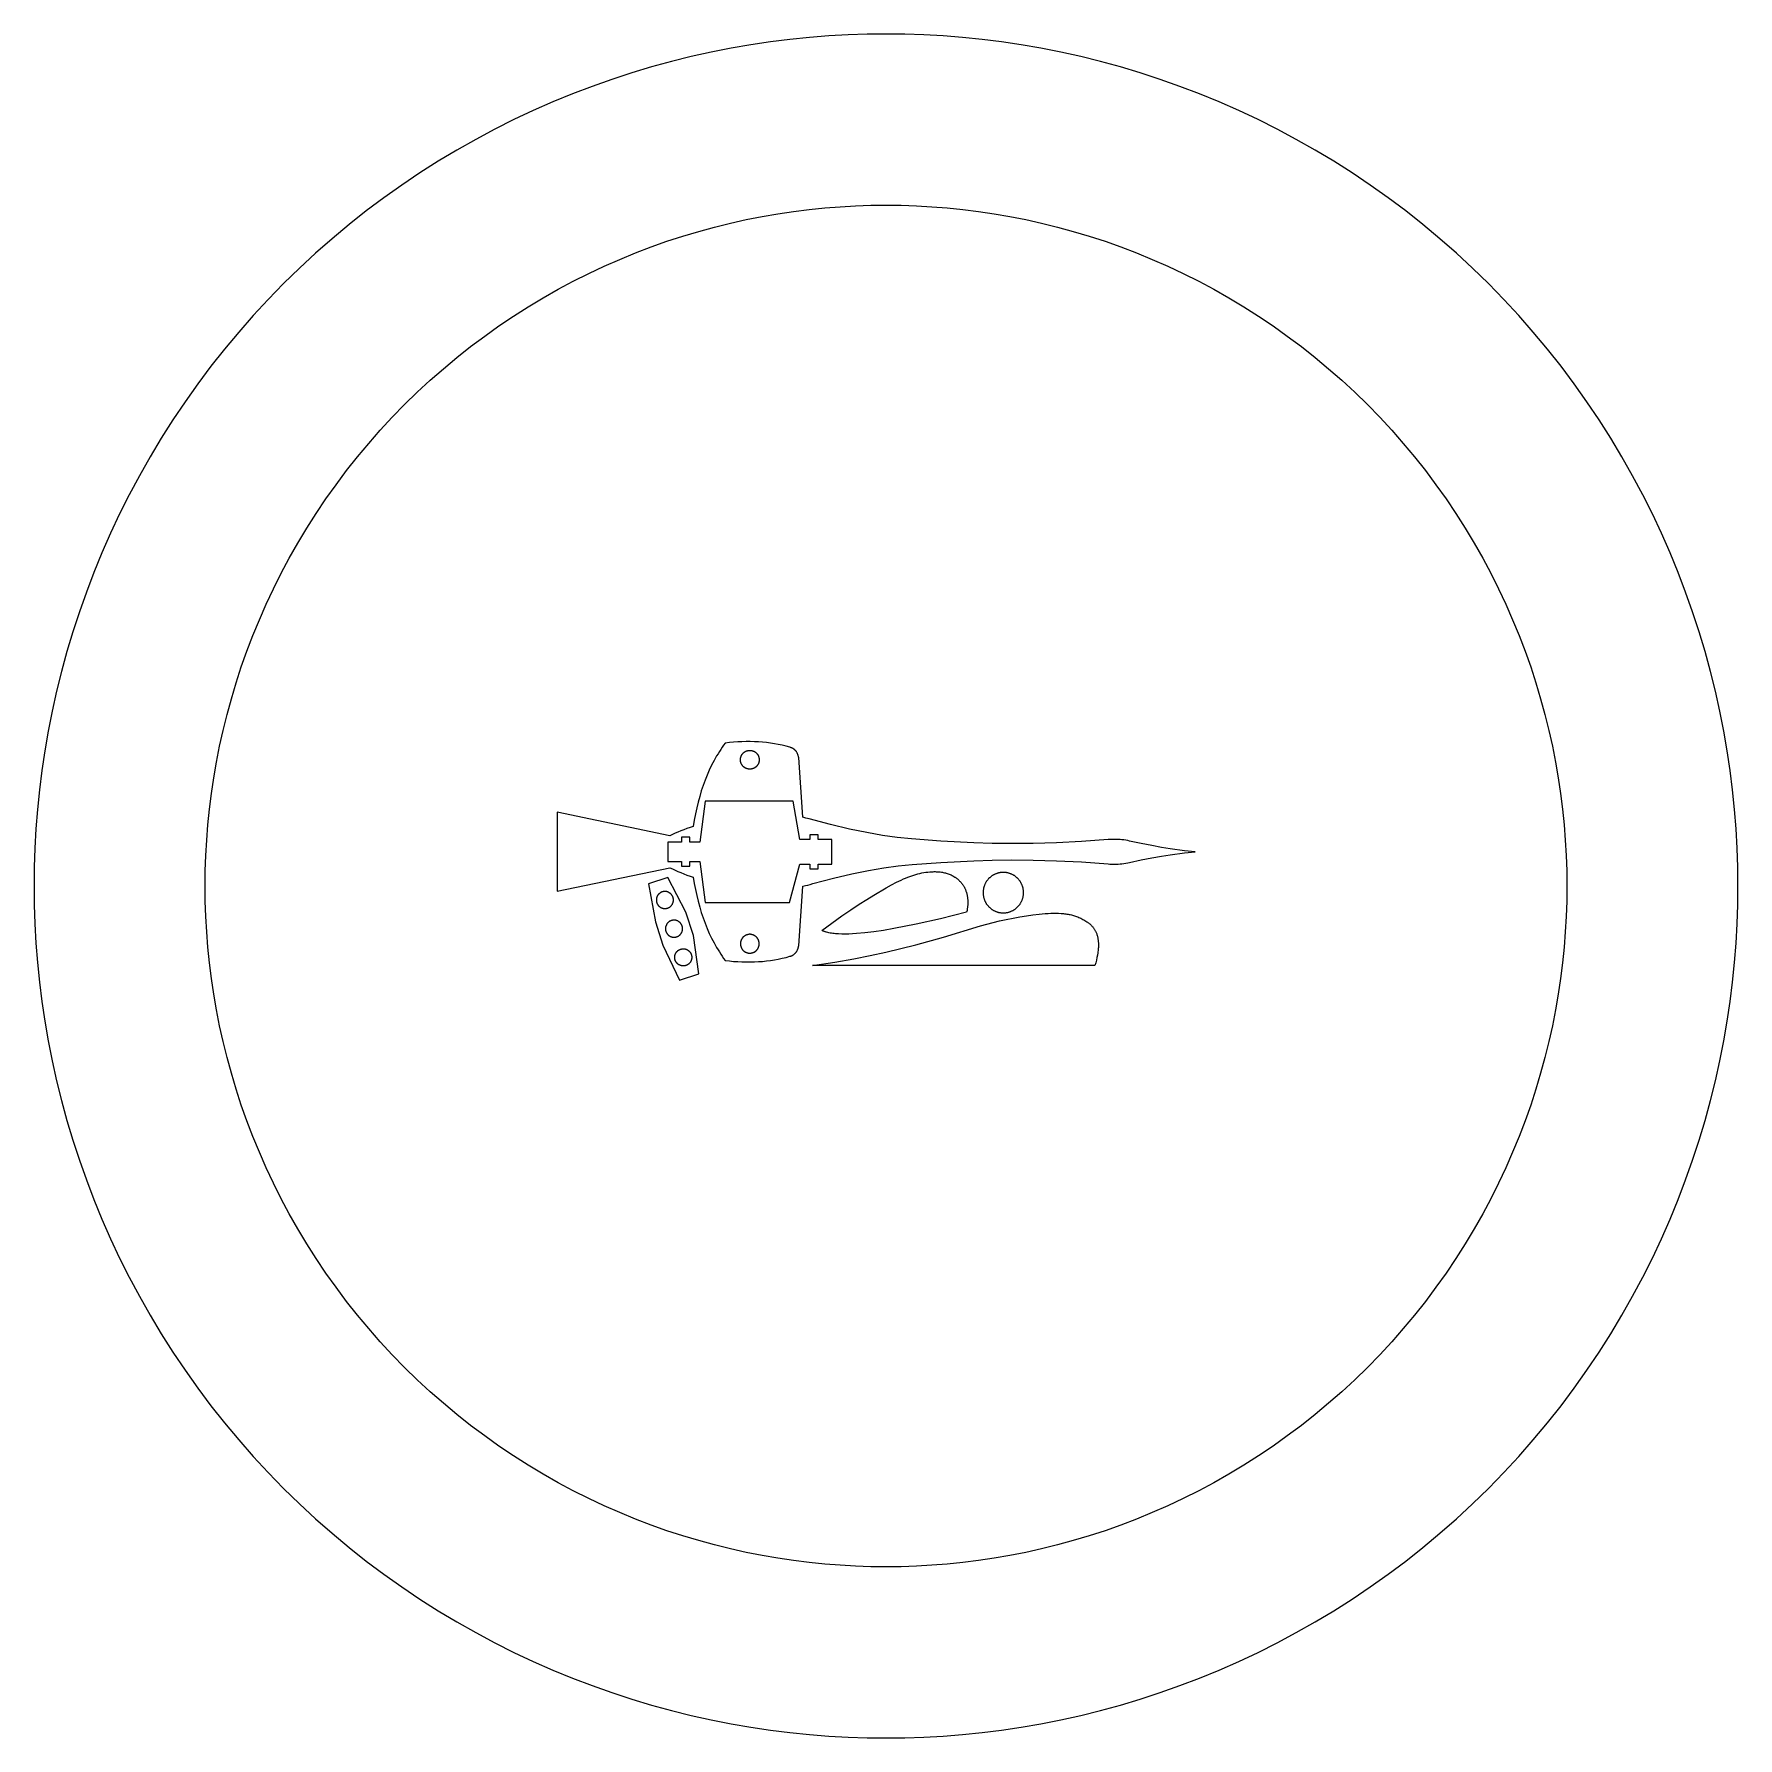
# Model space of a CAD drawing. Header units: millimetres. Extents: x -81 to 118, y -90 to 110.
import ezdxf

# ---------------------------------------------------------------- set-up
doc = ezdxf.new("R2010")
doc.units = ezdxf.units.MM
doc.header["$MEASUREMENT"] = 0
doc.layers.add('1mm Brass', color=18, linetype='Continuous', true_color=0x000000)

msp = doc.modelspace()

# ---------------------------------------------------------------- linework, layer by layer
at = {"layer": '1mm Brass'}
for points in [[(-81.4, 10), (-81.38, 7.79), (-81.3, 5.56), (-81.18, 3.31), (-81, 1.05), (-80.77, -1.23), (-80.48, -3.52), (-80.14, -5.81), (-79.74, -8.12), (-79.28, -10.44), (-78.76, -12.76), (-78.19, -15.08), (-77.56, -17.41), (-76.86, -19.73), (-76.1, -22.05), (-75.29, -24.36), (-74.41, -26.66), (-73.47, -28.96), (-72.46, -31.24), (-71.4, -33.5), (-70.27, -35.75), (-69.09, -37.97), (-67.84, -40.17), (-66.53, -42.35), (-65.16, -44.5), (-63.74, -46.62), (-62.26, -48.71), (-60.72, -50.76), (-59.12, -52.78), (-57.48, -54.75), (-55.78, -56.69), (-54.03, -58.58), (-52.23, -60.43), (-50.38, -62.23), (-48.49, -63.98), (-46.55, -65.68), (-44.58, -67.32), (-42.56, -68.92), (-40.51, -70.46), (-38.42, -71.94), (-36.3, -73.36), (-34.15, -74.73), (-31.97, -76.04), (-29.77, -77.29), (-27.55, -78.47), (-25.3, -79.6), (-23.04, -80.66), (-20.76, -81.67), (-18.46, -82.61), (-16.16, -83.49), (-13.85, -84.3), (-11.53, -85.06), (-9.21, -85.76), (-6.88, -86.39), (-4.56, -86.96), (-2.24, -87.48), (0.08, -87.94), (2.39, -88.34), (4.68, -88.68), (6.97, -88.97), (9.25, -89.2), (11.51, -89.38), (13.76, -89.5), (15.99, -89.58), (18.2, -89.6), (20.41, -89.58), (22.64, -89.5), (24.89, -89.38), (27.15, -89.2), (29.43, -88.97), (31.72, -88.68), (34.01, -88.34), (36.32, -87.94), (38.64, -87.48), (40.96, -86.96), (43.28, -86.39), (45.61, -85.76), (47.93, -85.06), (50.25, -84.3), (52.56, -83.49), (54.86, -82.61), (57.16, -81.67), (59.44, -80.66), (61.7, -79.6), (63.95, -78.47), (66.17, -77.29), (68.37, -76.04), (70.55, -74.73), (72.7, -73.36), (74.82, -71.94), (76.91, -70.46), (78.96, -68.92), (80.98, -67.32), (82.95, -65.68), (84.89, -63.98), (86.78, -62.23), (88.63, -60.43), (90.43, -58.58), (92.18, -56.69), (93.88, -54.75), (95.52, -52.78), (97.12, -50.76), (98.66, -48.71), (100.14, -46.62), (101.56, -44.5), (102.93, -42.35), (104.24, -40.17), (105.49, -37.97), (106.67, -35.75), (107.8, -33.5), (108.86, -31.24), (109.87, -28.96), (110.81, -26.66), (111.69, -24.36), (112.5, -22.05), (113.26, -19.73), (113.96, -17.41), (114.59, -15.08), (115.16, -12.76), (115.68, -10.44), (116.14, -8.12), (116.54, -5.81), (116.88, -3.52), (117.17, -1.23), (117.4, 1.05), (117.58, 3.31), (117.7, 5.56), (117.78, 7.79), (117.8, 10), (117.78, 12.21), (117.7, 14.44), (117.58, 16.69), (117.4, 18.95), (117.17, 21.23), (116.88, 23.52), (116.54, 25.81), (116.14, 28.12), (115.68, 30.44), (115.16, 32.76), (114.59, 35.08), (113.96, 37.41), (113.26, 39.73), (112.5, 42.05), (111.69, 44.36), (110.81, 46.66), (109.87, 48.96), (108.86, 51.24), (107.8, 53.5), (106.67, 55.75), (105.49, 57.97), (104.24, 60.17), (102.93, 62.35), (101.56, 64.5), (100.14, 66.62), (98.66, 68.71), (97.12, 70.76), (95.52, 72.78), (93.88, 74.75), (92.18, 76.69), (90.43, 78.58), (88.63, 80.43), (86.78, 82.23), (84.89, 83.98), (82.95, 85.68), (80.98, 87.32), (78.96, 88.92), (76.91, 90.46), (74.82, 91.94), (72.7, 93.36), (70.55, 94.73), (68.37, 96.04), (66.17, 97.29), (63.95, 98.47), (61.7, 99.6), (59.44, 100.66), (57.16, 101.67), (54.86, 102.61), (52.56, 103.49), (50.25, 104.3), (47.93, 105.06), (45.61, 105.76), (43.28, 106.39), (40.96, 106.96), (38.64, 107.48), (36.32, 107.94), (34.01, 108.34), (31.72, 108.68), (29.43, 108.97), (27.15, 109.2), (24.89, 109.38), (22.64, 109.5), (20.41, 109.58), (18.2, 109.6), (15.99, 109.58), (13.76, 109.5), (11.51, 109.38), (9.25, 109.2), (6.97, 108.97), (4.68, 108.68), (2.39, 108.34), (0.08, 107.94), (-2.24, 107.48), (-4.56, 106.96), (-6.88, 106.39), (-9.21, 105.76), (-11.53, 105.06), (-13.85, 104.3), (-16.16, 103.49), (-18.46, 102.61), (-20.76, 101.67), (-23.04, 100.66), (-25.3, 99.6), (-27.55, 98.47), (-29.77, 97.29), (-31.97, 96.04), (-34.15, 94.73), (-36.3, 93.36), (-38.42, 91.94), (-40.51, 90.46), (-42.56, 88.92), (-44.58, 87.32), (-46.55, 85.68), (-48.49, 83.98), (-50.38, 82.23), (-52.23, 80.43), (-54.03, 78.58), (-55.78, 76.69), (-57.48, 74.75), (-59.12, 72.78), (-60.72, 70.76), (-62.26, 68.71), (-63.74, 66.62), (-65.16, 64.5), (-66.53, 62.35), (-67.84, 60.17), (-69.09, 57.97), (-70.27, 55.75), (-71.4, 53.5), (-72.46, 51.24), (-73.47, 48.96), (-74.41, 46.66), (-75.29, 44.36), (-76.1, 42.05), (-76.86, 39.73), (-77.56, 37.41), (-78.19, 35.08), (-78.76, 32.76), (-79.28, 30.44), (-79.74, 28.12), (-80.14, 25.81), (-80.48, 23.52), (-80.77, 21.23), (-81, 18.95), (-81.18, 16.69), (-81.3, 14.44), (-81.38, 12.21)], [(-61.4, 10), (-61.38, 11.77), (-61.32, 13.55), (-61.22, 15.34), (-61.08, 17.15), (-60.89, 18.97), (-60.66, 20.8), (-60.39, 22.64), (-60.07, 24.48), (-59.71, 26.33), (-59.29, 28.19), (-58.83, 30.05), (-58.33, 31.9), (-57.77, 33.76), (-57.17, 35.61), (-56.51, 37.46), (-55.81, 39.3), (-55.06, 41.13), (-54.26, 42.96), (-53.41, 44.76), (-52.51, 46.56), (-51.56, 48.34), (-50.56, 50.1), (-49.52, 51.84), (-48.42, 53.56), (-47.29, 55.25), (-46.1, 56.92), (-44.87, 58.56), (-43.6, 60.17), (-42.28, 61.75), (-40.92, 63.3), (-39.52, 64.81), (-38.09, 66.29), (-36.61, 67.72), (-35.1, 69.12), (-33.55, 70.48), (-31.97, 71.8), (-30.36, 73.07), (-28.72, 74.3), (-27.05, 75.49), (-25.36, 76.62), (-23.64, 77.72), (-21.9, 78.76), (-20.14, 79.76), (-18.36, 80.71), (-16.56, 81.61), (-14.76, 82.46), (-12.93, 83.26), (-11.1, 84.01), (-9.26, 84.71), (-7.41, 85.37), (-5.56, 85.97), (-3.7, 86.53), (-1.85, 87.03), (0.01, 87.49), (1.87, 87.91), (3.72, 88.27), (5.56, 88.59), (7.4, 88.86), (9.23, 89.09), (11.05, 89.28), (12.86, 89.42), (14.65, 89.52), (16.43, 89.58), (18.2, 89.6), (19.97, 89.58), (21.75, 89.52), (23.54, 89.42), (25.35, 89.28), (27.17, 89.09), (29, 88.86), (30.84, 88.59), (32.68, 88.27), (34.53, 87.91), (36.39, 87.49), (38.25, 87.03), (40.1, 86.53), (41.96, 85.97), (43.81, 85.37), (45.66, 84.71), (47.5, 84.01), (49.33, 83.26), (51.16, 82.46), (52.96, 81.61), (54.76, 80.71), (56.54, 79.76), (58.3, 78.76), (60.04, 77.72), (61.76, 76.62), (63.45, 75.49), (65.12, 74.3), (66.76, 73.07), (68.37, 71.8), (69.95, 70.48), (71.5, 69.12), (73.01, 67.72), (74.49, 66.29), (75.92, 64.81), (77.32, 63.3), (78.68, 61.75), (80, 60.17), (81.27, 58.56), (82.5, 56.92), (83.69, 55.25), (84.82, 53.56), (85.92, 51.84), (86.96, 50.1), (87.96, 48.34), (88.91, 46.56), (89.81, 44.76), (90.66, 42.96), (91.46, 41.13), (92.21, 39.3), (92.91, 37.46), (93.57, 35.61), (94.17, 33.76), (94.73, 31.9), (95.23, 30.05), (95.69, 28.19), (96.11, 26.33), (96.47, 24.48), (96.79, 22.64), (97.06, 20.8), (97.29, 18.97), (97.48, 17.15), (97.62, 15.34), (97.72, 13.55), (97.78, 11.77), (97.8, 10), (97.78, 8.23), (97.72, 6.45), (97.62, 4.66), (97.48, 2.85), (97.29, 1.03), (97.06, -0.8), (96.79, -2.64), (96.47, -4.48), (96.11, -6.33), (95.69, -8.19), (95.23, -10.05), (94.73, -11.9), (94.17, -13.76), (93.57, -15.61), (92.91, -17.46), (92.21, -19.3), (91.46, -21.13), (90.66, -22.96), (89.81, -24.76), (88.91, -26.56), (87.96, -28.34), (86.96, -30.1), (85.92, -31.84), (84.82, -33.56), (83.69, -35.25), (82.5, -36.92), (81.27, -38.56), (80, -40.17), (78.68, -41.75), (77.32, -43.3), (75.92, -44.81), (74.49, -46.29), (73.01, -47.72), (71.5, -49.12), (69.95, -50.48), (68.37, -51.8), (66.76, -53.07), (65.12, -54.3), (63.45, -55.49), (61.76, -56.62), (60.04, -57.72), (58.3, -58.76), (56.54, -59.76), (54.76, -60.71), (52.96, -61.61), (51.16, -62.46), (49.33, -63.26), (47.5, -64.01), (45.66, -64.71), (43.81, -65.37), (41.96, -65.97), (40.1, -66.53), (38.25, -67.03), (36.39, -67.49), (34.53, -67.91), (32.68, -68.27), (30.84, -68.59), (29, -68.86), (27.17, -69.09), (25.35, -69.28), (23.54, -69.42), (21.75, -69.52), (19.97, -69.58), (18.2, -69.6), (16.43, -69.58), (14.65, -69.52), (12.86, -69.42), (11.05, -69.28), (9.23, -69.09), (7.4, -68.86), (5.56, -68.59), (3.72, -68.27), (1.87, -67.91), (0.01, -67.49), (-1.85, -67.03), (-3.7, -66.53), (-5.56, -65.97), (-7.41, -65.37), (-9.26, -64.71), (-11.1, -64.01), (-12.93, -63.26), (-14.76, -62.46), (-16.56, -61.61), (-18.36, -60.71), (-20.14, -59.76), (-21.9, -58.76), (-23.64, -57.72), (-25.36, -56.62), (-27.05, -55.49), (-28.72, -54.3), (-30.36, -53.07), (-31.97, -51.8), (-33.55, -50.48), (-35.1, -49.12), (-36.61, -47.72), (-38.09, -46.29), (-39.52, -44.81), (-40.92, -43.3), (-42.28, -41.75), (-43.6, -40.17), (-44.87, -38.56), (-46.1, -36.92), (-47.29, -35.25), (-48.42, -33.56), (-49.52, -31.84), (-50.56, -30.1), (-51.56, -28.34), (-52.51, -26.56), (-53.41, -24.76), (-54.26, -22.96), (-55.06, -21.13), (-55.81, -19.3), (-56.51, -17.46), (-57.17, -15.61), (-57.77, -13.76), (-58.33, -11.9), (-58.83, -10.05), (-59.29, -8.19), (-59.71, -6.33), (-60.07, -4.48), (-60.39, -2.64), (-60.66, -0.8), (-60.89, 1.03), (-61.08, 2.85), (-61.22, 4.66), (-61.32, 6.45), (-61.38, 8.23)], [(3.38, 24.76), (3.38, 24.73), (3.38, 24.71), (3.38, 24.68), (3.37, 24.66), (3.37, 24.63), (3.37, 24.61), (3.36, 24.58), (3.36, 24.56), (3.35, 24.53), (3.35, 24.51), (3.34, 24.48), (3.34, 24.45), (3.33, 24.43), (3.32, 24.4), (3.31, 24.38), (3.3, 24.35), (3.29, 24.33), (3.28, 24.3), (3.27, 24.28), (3.26, 24.25), (3.24, 24.23), (3.23, 24.2), (3.21, 24.18), (3.2, 24.15), (3.18, 24.13), (3.17, 24.11), (3.15, 24.09), (3.13, 24.06), (3.11, 24.04), (3.1, 24.02), (3.08, 24), (3.06, 23.98), (3.04, 23.96), (3.01, 23.94), (2.99, 23.92), (2.97, 23.9), (2.95, 23.89), (2.93, 23.87), (2.9, 23.85), (2.88, 23.84), (2.86, 23.82), (2.83, 23.81), (2.81, 23.79), (2.78, 23.78), (2.76, 23.77), (2.73, 23.76), (2.71, 23.74), (2.68, 23.73), (2.66, 23.72), (2.63, 23.72), (2.61, 23.71), (2.58, 23.7), (2.56, 23.69), (2.53, 23.69), (2.5, 23.68), (2.48, 23.68), (2.45, 23.67), (2.43, 23.67), (2.4, 23.66), (2.38, 23.66), (2.35, 23.66), (2.33, 23.66), (2.3, 23.66), (2.28, 23.66), (2.25, 23.66), (2.23, 23.66), (2.2, 23.66), (2.18, 23.66), (2.15, 23.66), (2.13, 23.67), (2.1, 23.67), (2.08, 23.68), (2.05, 23.68), (2.03, 23.69), (2, 23.69), (1.98, 23.7), (1.95, 23.71), (1.92, 23.72), (1.9, 23.72), (1.87, 23.73), (1.85, 23.74), (1.82, 23.76), (1.8, 23.77), (1.77, 23.78), (1.75, 23.79), (1.72, 23.81), (1.7, 23.82), (1.68, 23.84), (1.65, 23.85), (1.63, 23.87), (1.61, 23.89), (1.58, 23.9), (1.56, 23.92), (1.54, 23.94), (1.52, 23.96), (1.5, 23.98), (1.48, 24), (1.46, 24.02), (1.44, 24.04), (1.42, 24.06), (1.41, 24.09), (1.39, 24.11), (1.37, 24.13), (1.36, 24.15), (1.34, 24.18), (1.33, 24.2), (1.31, 24.23), (1.3, 24.25), (1.29, 24.28), (1.28, 24.3), (1.27, 24.33), (1.26, 24.35), (1.25, 24.38), (1.24, 24.4), (1.23, 24.43), (1.22, 24.45), (1.21, 24.48), (1.21, 24.51), (1.2, 24.53), (1.2, 24.56), (1.19, 24.58), (1.19, 24.61), (1.19, 24.63), (1.18, 24.66), (1.18, 24.68), (1.18, 24.71), (1.18, 24.73), (1.18, 24.76), (1.18, 24.78), (1.18, 24.81), (1.18, 24.83), (1.18, 24.86), (1.19, 24.88), (1.19, 24.91), (1.19, 24.93), (1.2, 24.96), (1.2, 24.98), (1.21, 25.01), (1.21, 25.03), (1.22, 25.06), (1.23, 25.09), (1.24, 25.11), (1.25, 25.14), (1.26, 25.16), (1.27, 25.19), (1.28, 25.21), (1.29, 25.24), (1.3, 25.26), (1.31, 25.29), (1.33, 25.31), (1.34, 25.33), (1.36, 25.36), (1.37, 25.38), (1.39, 25.41), (1.41, 25.43), (1.42, 25.45), (1.44, 25.47), (1.46, 25.49), (1.48, 25.51), (1.5, 25.53), (1.52, 25.55), (1.54, 25.57), (1.56, 25.59), (1.58, 25.61), (1.61, 25.63), (1.63, 25.65), (1.65, 25.66), (1.68, 25.68), (1.7, 25.69), (1.72, 25.71), (1.75, 25.72), (1.77, 25.73), (1.8, 25.75), (1.82, 25.76), (1.85, 25.77), (1.87, 25.78), (1.9, 25.79), (1.92, 25.8), (1.95, 25.81), (1.98, 25.81), (2, 25.82), (2.03, 25.83), (2.05, 25.83), (2.08, 25.84), (2.1, 25.84), (2.13, 25.85), (2.15, 25.85), (2.18, 25.85), (2.2, 25.85), (2.23, 25.86), (2.25, 25.86), (2.28, 25.86), (2.3, 25.86), (2.33, 25.86), (2.35, 25.85), (2.38, 25.85), (2.4, 25.85), (2.43, 25.85), (2.45, 25.84), (2.48, 25.84), (2.5, 25.83), (2.53, 25.83), (2.56, 25.82), (2.58, 25.81), (2.61, 25.81), (2.63, 25.8), (2.66, 25.79), (2.68, 25.78), (2.71, 25.77), (2.73, 25.76), (2.76, 25.75), (2.78, 25.73), (2.81, 25.72), (2.83, 25.71), (2.86, 25.69), (2.88, 25.68), (2.9, 25.66), (2.93, 25.65), (2.95, 25.63), (2.97, 25.61), (2.99, 25.59), (3.01, 25.57), (3.04, 25.55), (3.06, 25.53), (3.08, 25.51), (3.1, 25.49), (3.11, 25.47), (3.13, 25.45), (3.15, 25.43), (3.17, 25.41), (3.18, 25.38), (3.2, 25.36), (3.21, 25.33), (3.23, 25.31), (3.24, 25.29), (3.26, 25.26), (3.27, 25.24), (3.28, 25.21), (3.29, 25.19), (3.3, 25.16), (3.31, 25.14), (3.32, 25.11), (3.33, 25.09), (3.34, 25.06), (3.34, 25.03), (3.35, 25.01), (3.35, 24.98), (3.36, 24.96), (3.36, 24.93), (3.37, 24.91), (3.37, 24.88), (3.37, 24.86), (3.38, 24.83), (3.38, 24.81), (3.38, 24.78)], [(33.59, 10.9), (33.55, 10.94), (33.51, 10.97), (33.47, 11.01), (33.43, 11.04), (33.39, 11.08), (33.35, 11.11), (33.3, 11.14), (33.26, 11.18), (33.21, 11.21), (33.16, 11.24), (33.11, 11.27), (33.06, 11.29), (33.01, 11.32), (32.96, 11.35), (32.91, 11.37), (32.85, 11.4), (32.8, 11.42), (32.75, 11.44), (32.69, 11.46), (32.63, 11.48), (32.58, 11.5), (32.52, 11.51), (32.46, 11.53), (32.4, 11.54), (32.34, 11.55), (32.28, 11.56), (32.22, 11.57), (32.16, 11.58), (32.1, 11.58), (32.04, 11.59), (31.98, 11.59), (31.91, 11.59), (31.85, 11.59), (31.79, 11.59), (31.73, 11.58), (31.67, 11.58), (31.61, 11.57), (31.55, 11.56), (31.49, 11.55), (31.43, 11.54), (31.37, 11.53), (31.31, 11.51), (31.25, 11.5), (31.2, 11.48), (31.14, 11.46), (31.08, 11.44), (31.03, 11.42), (30.97, 11.4), (30.92, 11.37), (30.87, 11.35), (30.82, 11.32), (30.77, 11.29), (30.72, 11.27), (30.67, 11.24), (30.62, 11.21), (30.57, 11.18), (30.53, 11.14), (30.48, 11.11), (30.44, 11.08), (30.4, 11.04), (30.36, 11.01), (30.32, 10.97), (30.28, 10.94), (30.24, 10.9), (30.2, 10.86), (30.17, 10.82), (30.13, 10.78), (30.1, 10.74), (30.06, 10.7), (30.03, 10.66), (30, 10.61), (29.96, 10.57), (29.93, 10.52), (29.9, 10.47), (29.87, 10.42), (29.85, 10.37), (29.82, 10.32), (29.79, 10.27), (29.77, 10.22), (29.74, 10.16), (29.72, 10.11), (29.7, 10.06), (29.68, 10), (29.66, 9.94), (29.64, 9.89), (29.63, 9.83), (29.61, 9.77), (29.6, 9.71), (29.59, 9.65), (29.58, 9.59), (29.57, 9.53), (29.56, 9.47), (29.55, 9.41), (29.55, 9.35), (29.55, 9.29), (29.55, 9.22), (29.55, 9.16), (29.55, 9.1), (29.55, 9.04), (29.56, 8.98), (29.57, 8.92), (29.58, 8.86), (29.59, 8.8), (29.6, 8.74), (29.61, 8.68), (29.63, 8.62), (29.64, 8.56), (29.66, 8.51), (29.68, 8.45), (29.7, 8.39), (29.72, 8.34), (29.74, 8.28), (29.77, 8.23), (29.79, 8.18), (29.82, 8.13), (29.85, 8.08), (29.87, 8.03), (29.9, 7.98), (29.93, 7.93), (29.96, 7.88), (30, 7.84), (30.03, 7.79), (30.06, 7.75), (30.1, 7.71), (30.13, 7.67), (30.17, 7.63), (30.2, 7.59), (30.24, 7.55), (30.28, 7.51), (30.32, 7.48), (30.36, 7.44), (30.4, 7.41), (30.44, 7.37), (30.48, 7.34), (30.53, 7.31), (30.57, 7.27), (30.62, 7.24), (30.67, 7.21), (30.72, 7.18), (30.77, 7.15), (30.82, 7.13), (30.87, 7.1), (30.92, 7.08), (30.97, 7.05), (31.03, 7.03), (31.08, 7.01), (31.14, 6.99), (31.2, 6.97), (31.25, 6.95), (31.31, 6.94), (31.37, 6.92), (31.43, 6.91), (31.49, 6.9), (31.55, 6.89), (31.61, 6.88), (31.67, 6.87), (31.73, 6.86), (31.79, 6.86), (31.85, 6.86), (31.91, 6.86), (31.98, 6.86), (32.04, 6.86), (32.1, 6.86), (32.16, 6.87), (32.22, 6.88), (32.28, 6.89), (32.34, 6.9), (32.4, 6.91), (32.46, 6.92), (32.52, 6.94), (32.58, 6.95), (32.63, 6.97), (32.69, 6.99), (32.75, 7.01), (32.8, 7.03), (32.85, 7.05), (32.91, 7.08), (32.96, 7.1), (33.01, 7.13), (33.06, 7.15), (33.11, 7.18), (33.16, 7.21), (33.21, 7.24), (33.26, 7.27), (33.3, 7.31), (33.35, 7.34), (33.39, 7.37), (33.43, 7.41), (33.47, 7.44), (33.51, 7.48), (33.55, 7.51), (33.59, 7.55), (33.63, 7.59), (33.66, 7.63), (33.7, 7.67), (33.73, 7.71), (33.77, 7.75), (33.8, 7.79), (33.83, 7.84), (33.87, 7.88), (33.9, 7.93), (33.93, 7.98), (33.96, 8.03), (33.98, 8.08), (34.01, 8.13), (34.04, 8.18), (34.06, 8.23), (34.09, 8.28), (34.11, 8.34), (34.13, 8.39), (34.15, 8.45), (34.17, 8.51), (34.19, 8.56), (34.2, 8.62), (34.22, 8.68), (34.23, 8.74), (34.24, 8.8), (34.25, 8.86), (34.26, 8.92), (34.27, 8.98), (34.27, 9.04), (34.28, 9.1), (34.28, 9.16), (34.28, 9.22), (34.28, 9.29), (34.28, 9.35), (34.27, 9.41), (34.27, 9.47), (34.26, 9.53), (34.25, 9.59), (34.24, 9.65), (34.23, 9.71), (34.22, 9.77), (34.2, 9.83), (34.19, 9.89), (34.17, 9.94), (34.15, 10), (34.13, 10.06), (34.11, 10.11), (34.09, 10.16), (34.06, 10.22), (34.04, 10.27), (34.01, 10.32), (33.98, 10.37), (33.96, 10.42), (33.93, 10.47), (33.9, 10.52), (33.87, 10.57), (33.83, 10.61), (33.8, 10.66), (33.77, 10.7), (33.73, 10.74), (33.7, 10.78), (33.66, 10.82), (33.63, 10.86)], [(-6.66, 8.23), (-6.66, 8.25), (-6.66, 8.28), (-6.65, 8.3), (-6.65, 8.32), (-6.65, 8.34), (-6.65, 8.37), (-6.65, 8.39), (-6.65, 8.41), (-6.66, 8.44), (-6.66, 8.46), (-6.66, 8.49), (-6.66, 8.51), (-6.67, 8.53), (-6.67, 8.56), (-6.68, 8.58), (-6.68, 8.61), (-6.69, 8.63), (-6.7, 8.65), (-6.7, 8.68), (-6.71, 8.7), (-6.72, 8.73), (-6.73, 8.75), (-6.74, 8.77), (-6.75, 8.8), (-6.76, 8.82), (-6.78, 8.84), (-6.79, 8.86), (-6.8, 8.89), (-6.82, 8.91), (-6.83, 8.93), (-6.84, 8.95), (-6.86, 8.97), (-6.88, 8.99), (-6.89, 9.01), (-6.91, 9.03), (-6.93, 9.05), (-6.95, 9.07), (-6.96, 9.09), (-6.98, 9.1), (-7, 9.12), (-7.02, 9.14), (-7.04, 9.15), (-7.06, 9.17), (-7.08, 9.18), (-7.1, 9.2), (-7.12, 9.21), (-7.15, 9.22), (-7.17, 9.24), (-7.19, 9.25), (-7.21, 9.26), (-7.23, 9.27), (-7.26, 9.28), (-7.28, 9.29), (-7.3, 9.3), (-7.32, 9.31), (-7.35, 9.31), (-7.37, 9.32), (-7.39, 9.33), (-7.41, 9.33), (-7.43, 9.34), (-7.46, 9.34), (-7.48, 9.35), (-7.5, 9.35), (-7.52, 9.35), (-7.55, 9.36), (-7.57, 9.36), (-7.59, 9.36), (-7.61, 9.36), (-7.64, 9.36), (-7.66, 9.36), (-7.68, 9.36), (-7.71, 9.36), (-7.73, 9.36), (-7.75, 9.36), (-7.78, 9.35), (-7.8, 9.35), (-7.83, 9.35), (-7.85, 9.34), (-7.87, 9.34), (-7.9, 9.33), (-7.92, 9.32), (-7.95, 9.32), (-7.97, 9.31), (-7.99, 9.3), (-8.02, 9.29), (-8.04, 9.28), (-8.06, 9.27), (-8.09, 9.26), (-8.11, 9.25), (-8.13, 9.24), (-8.16, 9.23), (-8.18, 9.21), (-8.2, 9.2), (-8.22, 9.18), (-8.24, 9.17), (-8.26, 9.15), (-8.28, 9.14), (-8.3, 9.12), (-8.32, 9.1), (-8.34, 9.09), (-8.36, 9.07), (-8.38, 9.05), (-8.4, 9.03), (-8.41, 9.01), (-8.43, 8.99), (-8.44, 8.97), (-8.46, 8.95), (-8.47, 8.93), (-8.49, 8.91), (-8.5, 8.89), (-8.51, 8.87), (-8.53, 8.85), (-8.54, 8.82), (-8.55, 8.8), (-8.56, 8.78), (-8.57, 8.76), (-8.58, 8.74), (-8.59, 8.71), (-8.6, 8.69), (-8.6, 8.67), (-8.61, 8.65), (-8.62, 8.62), (-8.62, 8.6), (-8.63, 8.58), (-8.63, 8.56), (-8.64, 8.53), (-8.64, 8.51), (-8.64, 8.49), (-8.65, 8.47), (-8.65, 8.45), (-8.65, 8.42), (-8.65, 8.4), (-8.65, 8.38), (-8.65, 8.36), (-8.65, 8.33), (-8.65, 8.31), (-8.65, 8.28), (-8.65, 8.26), (-8.65, 8.24), (-8.64, 8.21), (-8.64, 8.19), (-8.63, 8.16), (-8.63, 8.14), (-8.62, 8.12), (-8.62, 8.09), (-8.61, 8.07), (-8.6, 8.04), (-8.59, 8.02), (-8.58, 8), (-8.57, 7.97), (-8.56, 7.95), (-8.55, 7.93), (-8.54, 7.9), (-8.53, 7.88), (-8.52, 7.86), (-8.5, 7.84), (-8.49, 7.82), (-8.48, 7.79), (-8.46, 7.77), (-8.45, 7.75), (-8.43, 7.73), (-8.41, 7.71), (-8.4, 7.69), (-8.38, 7.67), (-8.36, 7.65), (-8.34, 7.64), (-8.32, 7.62), (-8.3, 7.6), (-8.28, 7.59), (-8.26, 7.57), (-8.24, 7.55), (-8.22, 7.54), (-8.2, 7.53), (-8.18, 7.51), (-8.16, 7.5), (-8.14, 7.49), (-8.12, 7.48), (-8.09, 7.46), (-8.07, 7.45), (-8.05, 7.44), (-8.03, 7.43), (-8.01, 7.43), (-7.98, 7.42), (-7.96, 7.41), (-7.94, 7.4), (-7.92, 7.4), (-7.89, 7.39), (-7.87, 7.39), (-7.85, 7.38), (-7.83, 7.38), (-7.8, 7.37), (-7.78, 7.37), (-7.76, 7.37), (-7.74, 7.36), (-7.72, 7.36), (-7.69, 7.36), (-7.67, 7.36), (-7.65, 7.36), (-7.62, 7.36), (-7.6, 7.36), (-7.58, 7.36), (-7.55, 7.37), (-7.53, 7.37), (-7.5, 7.37), (-7.48, 7.38), (-7.46, 7.38), (-7.43, 7.39), (-7.41, 7.39), (-7.38, 7.4), (-7.36, 7.4), (-7.34, 7.41), (-7.31, 7.42), (-7.29, 7.43), (-7.27, 7.44), (-7.24, 7.45), (-7.22, 7.46), (-7.2, 7.47), (-7.17, 7.48), (-7.15, 7.5), (-7.13, 7.51), (-7.11, 7.52), (-7.09, 7.54), (-7.06, 7.55), (-7.04, 7.57), (-7.02, 7.58), (-7, 7.6), (-6.98, 7.62), (-6.96, 7.64), (-6.95, 7.65), (-6.93, 7.67), (-6.91, 7.69), (-6.89, 7.71), (-6.88, 7.73), (-6.86, 7.75), (-6.85, 7.77), (-6.83, 7.79), (-6.82, 7.81), (-6.8, 7.83), (-6.79, 7.85), (-6.78, 7.88), (-6.77, 7.9), (-6.76, 7.92), (-6.75, 7.94), (-6.74, 7.96), (-6.73, 7.99), (-6.72, 8.01), (-6.71, 8.03), (-6.7, 8.05), (-6.69, 8.08), (-6.69, 8.1), (-6.68, 8.12), (-6.68, 8.14), (-6.67, 8.17), (-6.67, 8.19), (-6.66, 8.21)], [(-5.63, 5.31), (-5.64, 5.33), (-5.65, 5.36), (-5.65, 5.38), (-5.66, 5.4), (-5.67, 5.42), (-5.68, 5.44), (-5.69, 5.46), (-5.7, 5.48), (-5.71, 5.5), (-5.73, 5.52), (-5.74, 5.54), (-5.75, 5.56), (-5.77, 5.58), (-5.78, 5.6), (-5.79, 5.62), (-5.81, 5.64), (-5.83, 5.66), (-5.84, 5.68), (-5.86, 5.7), (-5.88, 5.72), (-5.9, 5.73), (-5.91, 5.75), (-5.93, 5.77), (-5.95, 5.78), (-5.97, 5.8), (-5.99, 5.82), (-6.01, 5.83), (-6.04, 5.85), (-6.06, 5.86), (-6.08, 5.87), (-6.1, 5.89), (-6.13, 5.9), (-6.15, 5.91), (-6.17, 5.92), (-6.2, 5.93), (-6.22, 5.94), (-6.24, 5.95), (-6.27, 5.96), (-6.29, 5.96), (-6.32, 5.97), (-6.34, 5.98), (-6.37, 5.98), (-6.39, 5.99), (-6.42, 5.99), (-6.44, 6), (-6.47, 6), (-6.49, 6), (-6.52, 6.01), (-6.54, 6.01), (-6.57, 6.01), (-6.59, 6.01), (-6.61, 6.01), (-6.64, 6.01), (-6.66, 6), (-6.69, 6), (-6.71, 6), (-6.73, 6), (-6.76, 5.99), (-6.78, 5.99), (-6.8, 5.98), (-6.82, 5.98), (-6.85, 5.97), (-6.87, 5.97), (-6.89, 5.96), (-6.91, 5.95), (-6.93, 5.95), (-6.95, 5.94), (-6.97, 5.93), (-6.99, 5.92), (-7.01, 5.91), (-7.04, 5.9), (-7.06, 5.89), (-7.08, 5.88), (-7.1, 5.87), (-7.12, 5.85), (-7.14, 5.84), (-7.16, 5.83), (-7.18, 5.81), (-7.2, 5.8), (-7.22, 5.78), (-7.24, 5.76), (-7.26, 5.75), (-7.27, 5.73), (-7.29, 5.71), (-7.31, 5.7), (-7.33, 5.68), (-7.34, 5.66), (-7.36, 5.64), (-7.38, 5.62), (-7.39, 5.6), (-7.41, 5.58), (-7.42, 5.55), (-7.43, 5.53), (-7.45, 5.51), (-7.46, 5.49), (-7.47, 5.47), (-7.48, 5.44), (-7.49, 5.42), (-7.51, 5.4), (-7.51, 5.37), (-7.52, 5.35), (-7.53, 5.32), (-7.54, 5.3), (-7.55, 5.27), (-7.55, 5.25), (-7.56, 5.22), (-7.56, 5.2), (-7.57, 5.17), (-7.57, 5.15), (-7.58, 5.12), (-7.58, 5.1), (-7.58, 5.07), (-7.58, 5.05), (-7.58, 5.03), (-7.58, 5), (-7.58, 4.98), (-7.58, 4.95), (-7.58, 4.93), (-7.58, 4.9), (-7.57, 4.88), (-7.57, 4.86), (-7.57, 4.83), (-7.56, 4.81), (-7.56, 4.79), (-7.55, 4.77), (-7.55, 4.75), (-7.54, 4.72), (-7.54, 4.7), (-7.53, 4.68), (-7.52, 4.66), (-7.51, 4.64), (-7.5, 4.62), (-7.49, 4.6), (-7.48, 4.58), (-7.47, 4.56), (-7.46, 4.53), (-7.45, 4.51), (-7.44, 4.49), (-7.43, 4.47), (-7.41, 4.45), (-7.4, 4.43), (-7.39, 4.41), (-7.37, 4.39), (-7.36, 4.37), (-7.34, 4.35), (-7.32, 4.34), (-7.31, 4.32), (-7.29, 4.3), (-7.27, 4.28), (-7.25, 4.26), (-7.23, 4.25), (-7.21, 4.23), (-7.19, 4.22), (-7.17, 4.2), (-7.15, 4.19), (-7.13, 4.17), (-7.11, 4.16), (-7.09, 4.14), (-7.06, 4.13), (-7.04, 4.12), (-7.02, 4.11), (-6.99, 4.1), (-6.97, 4.09), (-6.95, 4.08), (-6.92, 4.07), (-6.9, 4.06), (-6.87, 4.05), (-6.85, 4.04), (-6.82, 4.04), (-6.8, 4.03), (-6.77, 4.03), (-6.75, 4.02), (-6.72, 4.02), (-6.7, 4.01), (-6.67, 4.01), (-6.65, 4.01), (-6.62, 4.01), (-6.6, 4.01), (-6.58, 4.01), (-6.55, 4.01), (-6.53, 4.01), (-6.5, 4.01), (-6.48, 4.01), (-6.46, 4.02), (-6.43, 4.02), (-6.41, 4.02), (-6.39, 4.03), (-6.36, 4.03), (-6.34, 4.04), (-6.32, 4.04), (-6.3, 4.05), (-6.28, 4.06), (-6.26, 4.06), (-6.24, 4.07), (-6.21, 4.08), (-6.19, 4.09), (-6.17, 4.1), (-6.15, 4.11), (-6.13, 4.12), (-6.11, 4.13), (-6.09, 4.14), (-6.07, 4.15), (-6.05, 4.16), (-6.03, 4.18), (-6.01, 4.19), (-5.99, 4.2), (-5.97, 4.22), (-5.95, 4.24), (-5.93, 4.25), (-5.91, 4.27), (-5.89, 4.28), (-5.87, 4.3), (-5.86, 4.32), (-5.84, 4.34), (-5.82, 4.36), (-5.81, 4.38), (-5.79, 4.4), (-5.78, 4.42), (-5.76, 4.44), (-5.75, 4.46), (-5.73, 4.48), (-5.72, 4.51), (-5.71, 4.53), (-5.69, 4.55), (-5.68, 4.57), (-5.67, 4.6), (-5.66, 4.62), (-5.65, 4.64), (-5.64, 4.67), (-5.63, 4.69), (-5.63, 4.72), (-5.62, 4.74), (-5.61, 4.77), (-5.61, 4.79), (-5.6, 4.82), (-5.6, 4.84), (-5.59, 4.87), (-5.59, 4.89), (-5.59, 4.92), (-5.59, 4.94), (-5.58, 4.97), (-5.58, 4.99), (-5.58, 5.02), (-5.58, 5.04), (-5.58, 5.06), (-5.59, 5.09), (-5.59, 5.11), (-5.59, 5.13), (-5.59, 5.16), (-5.6, 5.18), (-5.6, 5.2), (-5.61, 5.23), (-5.61, 5.25), (-5.62, 5.27), (-5.62, 5.29)], [(3.38, 3.25), (3.38, 3.27), (3.38, 3.3), (3.38, 3.32), (3.37, 3.35), (3.37, 3.37), (3.37, 3.4), (3.36, 3.42), (3.36, 3.45), (3.35, 3.47), (3.35, 3.5), (3.34, 3.53), (3.34, 3.55), (3.33, 3.58), (3.32, 3.6), (3.31, 3.63), (3.3, 3.65), (3.29, 3.68), (3.28, 3.7), (3.27, 3.73), (3.26, 3.75), (3.24, 3.78), (3.23, 3.8), (3.21, 3.83), (3.2, 3.85), (3.18, 3.87), (3.17, 3.9), (3.15, 3.92), (3.13, 3.94), (3.11, 3.96), (3.1, 3.98), (3.08, 4.01), (3.06, 4.03), (3.04, 4.05), (3.01, 4.07), (2.99, 4.08), (2.97, 4.1), (2.95, 4.12), (2.93, 4.14), (2.9, 4.15), (2.88, 4.17), (2.86, 4.18), (2.83, 4.2), (2.81, 4.21), (2.78, 4.23), (2.76, 4.24), (2.73, 4.25), (2.71, 4.26), (2.68, 4.27), (2.66, 4.28), (2.63, 4.29), (2.61, 4.3), (2.58, 4.31), (2.56, 4.31), (2.53, 4.32), (2.5, 4.32), (2.48, 4.33), (2.45, 4.33), (2.43, 4.34), (2.4, 4.34), (2.38, 4.34), (2.35, 4.35), (2.33, 4.35), (2.3, 4.35), (2.28, 4.35), (2.25, 4.35), (2.23, 4.35), (2.2, 4.35), (2.18, 4.34), (2.15, 4.34), (2.13, 4.34), (2.1, 4.33), (2.08, 4.33), (2.05, 4.32), (2.03, 4.32), (2, 4.31), (1.98, 4.31), (1.95, 4.3), (1.92, 4.29), (1.9, 4.28), (1.87, 4.27), (1.85, 4.26), (1.82, 4.25), (1.8, 4.24), (1.77, 4.23), (1.75, 4.21), (1.72, 4.2), (1.7, 4.18), (1.68, 4.17), (1.65, 4.15), (1.63, 4.14), (1.61, 4.12), (1.58, 4.1), (1.56, 4.08), (1.54, 4.07), (1.52, 4.05), (1.5, 4.03), (1.48, 4.01), (1.46, 3.98), (1.44, 3.96), (1.42, 3.94), (1.41, 3.92), (1.39, 3.9), (1.37, 3.87), (1.36, 3.85), (1.34, 3.83), (1.33, 3.8), (1.31, 3.78), (1.3, 3.75), (1.29, 3.73), (1.28, 3.7), (1.27, 3.68), (1.26, 3.65), (1.25, 3.63), (1.24, 3.6), (1.23, 3.58), (1.22, 3.55), (1.21, 3.53), (1.21, 3.5), (1.2, 3.47), (1.2, 3.45), (1.19, 3.42), (1.19, 3.4), (1.19, 3.37), (1.18, 3.35), (1.18, 3.32), (1.18, 3.3), (1.18, 3.27), (1.18, 3.25), (1.18, 3.22), (1.18, 3.2), (1.18, 3.17), (1.18, 3.15), (1.19, 3.12), (1.19, 3.1), (1.19, 3.07), (1.2, 3.05), (1.2, 3.02), (1.21, 3), (1.21, 2.97), (1.22, 2.95), (1.23, 2.92), (1.24, 2.89), (1.25, 2.87), (1.26, 2.84), (1.27, 2.82), (1.28, 2.79), (1.29, 2.77), (1.3, 2.74), (1.31, 2.72), (1.33, 2.69), (1.34, 2.67), (1.36, 2.65), (1.37, 2.62), (1.39, 2.6), (1.41, 2.58), (1.42, 2.55), (1.44, 2.53), (1.46, 2.51), (1.48, 2.49), (1.5, 2.47), (1.52, 2.45), (1.54, 2.43), (1.56, 2.41), (1.58, 2.39), (1.61, 2.38), (1.63, 2.36), (1.65, 2.34), (1.68, 2.33), (1.7, 2.31), (1.72, 2.3), (1.75, 2.28), (1.77, 2.27), (1.8, 2.26), (1.82, 2.25), (1.85, 2.24), (1.87, 2.23), (1.9, 2.22), (1.92, 2.21), (1.95, 2.2), (1.98, 2.19), (2, 2.18), (2.03, 2.18), (2.05, 2.17), (2.08, 2.17), (2.1, 2.16), (2.13, 2.16), (2.15, 2.16), (2.18, 2.15), (2.2, 2.15), (2.23, 2.15), (2.25, 2.15), (2.28, 2.15), (2.3, 2.15), (2.33, 2.15), (2.35, 2.15), (2.38, 2.15), (2.4, 2.16), (2.43, 2.16), (2.45, 2.16), (2.48, 2.17), (2.5, 2.17), (2.53, 2.18), (2.56, 2.18), (2.58, 2.19), (2.61, 2.2), (2.63, 2.21), (2.66, 2.22), (2.68, 2.23), (2.71, 2.24), (2.73, 2.25), (2.76, 2.26), (2.78, 2.27), (2.81, 2.28), (2.83, 2.3), (2.86, 2.31), (2.88, 2.33), (2.9, 2.34), (2.93, 2.36), (2.95, 2.38), (2.97, 2.39), (2.99, 2.41), (3.01, 2.43), (3.04, 2.45), (3.06, 2.47), (3.08, 2.49), (3.1, 2.51), (3.11, 2.53), (3.13, 2.55), (3.15, 2.58), (3.17, 2.6), (3.18, 2.62), (3.2, 2.65), (3.21, 2.67), (3.23, 2.69), (3.24, 2.72), (3.26, 2.74), (3.27, 2.77), (3.28, 2.79), (3.29, 2.82), (3.3, 2.84), (3.31, 2.87), (3.32, 2.89), (3.33, 2.92), (3.34, 2.95), (3.34, 2.97), (3.35, 3), (3.35, 3.02), (3.36, 3.05), (3.36, 3.07), (3.37, 3.1), (3.37, 3.12), (3.37, 3.15), (3.38, 3.17), (3.38, 3.2), (3.38, 3.22)], [(-4.77, 2.34), (-4.76, 2.32), (-4.74, 2.31), (-4.73, 2.29), (-4.71, 2.27), (-4.7, 2.25), (-4.69, 2.24), (-4.67, 2.22), (-4.66, 2.2), (-4.65, 2.18), (-4.64, 2.16), (-4.62, 2.13), (-4.61, 2.11), (-4.6, 2.09), (-4.59, 2.07), (-4.58, 2.05), (-4.57, 2.02), (-4.56, 2), (-4.56, 1.98), (-4.55, 1.95), (-4.54, 1.93), (-4.53, 1.9), (-4.53, 1.88), (-4.52, 1.85), (-4.52, 1.83), (-4.51, 1.8), (-4.51, 1.78), (-4.51, 1.75), (-4.51, 1.73), (-4.5, 1.7), (-4.5, 1.68), (-4.5, 1.65), (-4.5, 1.62), (-4.51, 1.6), (-4.51, 1.57), (-4.51, 1.55), (-4.51, 1.52), (-4.52, 1.5), (-4.52, 1.47), (-4.53, 1.44), (-4.53, 1.42), (-4.54, 1.39), (-4.55, 1.37), (-4.55, 1.35), (-4.56, 1.32), (-4.57, 1.3), (-4.58, 1.28), (-4.59, 1.25), (-4.6, 1.23), (-4.61, 1.21), (-4.62, 1.19), (-4.63, 1.16), (-4.65, 1.14), (-4.66, 1.12), (-4.67, 1.1), (-4.69, 1.08), (-4.7, 1.06), (-4.71, 1.04), (-4.73, 1.03), (-4.74, 1.01), (-4.76, 0.99), (-4.77, 0.97), (-4.79, 0.96), (-4.81, 0.94), (-4.82, 0.93), (-4.84, 0.91), (-4.85, 0.9), (-4.87, 0.88), (-4.89, 0.87), (-4.91, 0.86), (-4.93, 0.84), (-4.95, 0.83), (-4.97, 0.82), (-4.99, 0.8), (-5.01, 0.79), (-5.03, 0.78), (-5.05, 0.77), (-5.07, 0.76), (-5.09, 0.75), (-5.12, 0.74), (-5.14, 0.73), (-5.16, 0.72), (-5.19, 0.71), (-5.21, 0.7), (-5.23, 0.7), (-5.26, 0.69), (-5.28, 0.68), (-5.31, 0.68), (-5.33, 0.67), (-5.36, 0.67), (-5.38, 0.67), (-5.41, 0.66), (-5.44, 0.66), (-5.46, 0.66), (-5.49, 0.66), (-5.51, 0.66), (-5.54, 0.66), (-5.56, 0.66), (-5.59, 0.66), (-5.62, 0.66), (-5.64, 0.67), (-5.67, 0.67), (-5.69, 0.68), (-5.72, 0.68), (-5.74, 0.69), (-5.77, 0.69), (-5.79, 0.7), (-5.82, 0.71), (-5.84, 0.72), (-5.86, 0.73), (-5.89, 0.73), (-5.91, 0.74), (-5.93, 0.76), (-5.95, 0.77), (-5.98, 0.78), (-6, 0.79), (-6.02, 0.8), (-6.04, 0.81), (-6.06, 0.83), (-6.08, 0.84), (-6.1, 0.85), (-6.12, 0.87), (-6.14, 0.88), (-6.15, 0.9), (-6.17, 0.91), (-6.19, 0.93), (-6.2, 0.94), (-6.22, 0.96), (-6.23, 0.98), (-6.25, 0.99), (-6.26, 1.01), (-6.28, 1.03), (-6.29, 1.04), (-6.31, 1.06), (-6.32, 1.08), (-6.33, 1.1), (-6.35, 1.12), (-6.36, 1.14), (-6.37, 1.16), (-6.38, 1.18), (-6.39, 1.2), (-6.41, 1.23), (-6.42, 1.25), (-6.43, 1.27), (-6.43, 1.29), (-6.44, 1.32), (-6.45, 1.34), (-6.46, 1.36), (-6.47, 1.39), (-6.47, 1.41), (-6.48, 1.44), (-6.48, 1.46), (-6.49, 1.49), (-6.49, 1.51), (-6.5, 1.54), (-6.5, 1.56), (-6.5, 1.59), (-6.5, 1.62), (-6.5, 1.64), (-6.5, 1.67), (-6.5, 1.69), (-6.5, 1.72), (-6.5, 1.74), (-6.5, 1.77), (-6.49, 1.8), (-6.49, 1.82), (-6.49, 1.85), (-6.48, 1.87), (-6.47, 1.9), (-6.47, 1.92), (-6.46, 1.95), (-6.45, 1.97), (-6.45, 1.99), (-6.44, 2.02), (-6.43, 2.04), (-6.42, 2.06), (-6.41, 2.09), (-6.4, 2.11), (-6.38, 2.13), (-6.37, 2.15), (-6.36, 2.17), (-6.35, 2.19), (-6.33, 2.21), (-6.32, 2.23), (-6.31, 2.25), (-6.29, 2.27), (-6.28, 2.29), (-6.26, 2.31), (-6.25, 2.33), (-6.23, 2.34), (-6.22, 2.36), (-6.2, 2.37), (-6.19, 2.39), (-6.17, 2.4), (-6.15, 2.42), (-6.14, 2.43), (-6.12, 2.45), (-6.1, 2.46), (-6.08, 2.48), (-6.06, 2.49), (-6.04, 2.5), (-6.02, 2.51), (-6, 2.53), (-5.98, 2.54), (-5.96, 2.55), (-5.94, 2.56), (-5.91, 2.57), (-5.89, 2.58), (-5.87, 2.59), (-5.85, 2.6), (-5.82, 2.61), (-5.8, 2.61), (-5.77, 2.62), (-5.75, 2.63), (-5.72, 2.63), (-5.7, 2.64), (-5.67, 2.64), (-5.65, 2.65), (-5.62, 2.65), (-5.6, 2.65), (-5.57, 2.66), (-5.55, 2.66), (-5.52, 2.66), (-5.49, 2.66), (-5.47, 2.66), (-5.44, 2.66), (-5.42, 2.65), (-5.39, 2.65), (-5.37, 2.65), (-5.34, 2.65), (-5.32, 2.64), (-5.29, 2.64), (-5.26, 2.63), (-5.24, 2.62), (-5.22, 2.62), (-5.19, 2.61), (-5.17, 2.6), (-5.14, 2.59), (-5.12, 2.58), (-5.1, 2.57), (-5.07, 2.56), (-5.05, 2.55), (-5.03, 2.54), (-5.01, 2.53), (-4.99, 2.52), (-4.97, 2.5), (-4.95, 2.49), (-4.93, 2.48), (-4.91, 2.46), (-4.89, 2.45), (-4.87, 2.43), (-4.85, 2.42), (-4.84, 2.4), (-4.82, 2.39), (-4.8, 2.37), (-4.79, 2.36)]]:
    msp.add_lwpolyline(points, close=True, dxfattribs=at)
for points in [[(-0.6, 26.7), (-0.78, 26.46), (-0.95, 26.22), (-1.12, 25.97), (-1.28, 25.72), (-1.44, 25.46), (-1.6, 25.2), (-1.9, 24.66), (-2.19, 24.11), (-2.46, 23.54), (-2.71, 22.96), (-2.95, 22.36), (-3.18, 21.74), (-3.39, 21.11), (-3.58, 20.46), (-3.76, 19.8), (-3.93, 19.12), (-4.08, 18.42), (-4.21, 17.7), (-4.33, 16.97)], [(6.97, 26.23), (6.52, 26.35), (6.07, 26.46), (5.61, 26.55), (5.15, 26.63), (4.69, 26.71), (4.22, 26.77), (3.75, 26.81), (3.28, 26.85), (2.81, 26.87), (2.33, 26.88), (1.85, 26.88), (1.36, 26.87), (0.88, 26.85), (0.39, 26.81), (-0.11, 26.76), (-0.6, 26.7)], [(7.99, 25.01), (7.98, 25.06), (7.97, 25.11), (7.96, 25.15), (7.95, 25.2), (7.94, 25.25), (7.93, 25.3), (7.91, 25.34), (7.89, 25.39), (7.87, 25.44), (7.85, 25.48), (7.83, 25.53), (7.8, 25.58), (7.77, 25.62), (7.74, 25.67), (7.72, 25.71), (7.68, 25.75), (7.67, 25.77), (7.65, 25.79), (7.63, 25.81), (7.62, 25.83), (7.6, 25.85), (7.58, 25.87), (7.56, 25.89), (7.54, 25.91), (7.52, 25.93), (7.5, 25.95), (7.48, 25.96), (7.46, 25.98), (7.43, 26), (7.41, 26.01), (7.39, 26.03), (7.37, 26.04), (7.34, 26.06), (7.32, 26.07), (7.3, 26.09), (7.27, 26.1), (7.25, 26.11), (7.22, 26.13), (7.2, 26.14), (7.18, 26.15), (7.15, 26.16), (7.12, 26.17), (7.07, 26.19), (7.02, 26.21), (6.97, 26.23)], [(8.47, 18.03), (7.99, 25.01)], [(-20.26, 18.62), (-20.26, 9.38)], [(-7.07, 15.87), (-20.26, 18.62)], [(-2.95, 19.9), (-3.56, 15.13)], [(7.34, 19.9), (-2.95, 19.9)], [(8.11, 15.43), (7.34, 19.9)], [(54.33, 14), (53.11, 14.13), (51.42, 14.35), (50.41, 14.52), (49.27, 14.72), (48.03, 14.96), (46.67, 15.26), (46.46, 15.31), (46.23, 15.35), (46.01, 15.38), (45.79, 15.41), (45.56, 15.43), (45.34, 15.44), (45.12, 15.45), (44.9, 15.45), (44.73, 15.45), (44.55, 15.44), (44.37, 15.43), (44.19, 15.42), (41.04, 15.19), (38.12, 15.05), (35.42, 14.97), (32.92, 14.95), (30.61, 14.98), (28.47, 15.05), (24.61, 15.25), (21.19, 15.5), (19.51, 15.68), (17.78, 15.92), (15.94, 16.24), (13.94, 16.65), (11.71, 17.18), (9.2, 17.85), (8.84, 17.94), (8.47, 18.03)], [(-4.33, 16.97), (-4.71, 16.85), (-5.08, 16.72), (-5.45, 16.58), (-5.8, 16.45), (-6.13, 16.31), (-6.46, 16.16), (-6.77, 16.02), (-7.07, 15.87)], [(9.28, 16), (9.28, 15.43)], [(10.28, 16), (9.28, 16)], [(10.28, 15.43), (10.28, 16)], [(-7.31, 15.13), (-7.31, 14), (-7.31, 12.87)], [(-5.72, 15.13), (-7.31, 15.13)], [(-5.72, 15.7), (-5.72, 15.13)], [(-4.72, 15.7), (-5.72, 15.7)], [(-4.72, 15.13), (-4.72, 15.7)], [(-3.56, 15.13), (-4.72, 15.13)], [(9.28, 15.43), (8.11, 15.43)], [(9.64, 10.28), (12.05, 10.91), (14.19, 11.41), (16.14, 11.8), (17.93, 12.11), (19.61, 12.34), (21.26, 12.51), (24.61, 12.76), (28.47, 12.96), (30.61, 13.02), (32.92, 13.05), (35.42, 13.03), (38.12, 12.96), (41.04, 12.81), (44.19, 12.58), (44.37, 12.57), (44.55, 12.56), (44.73, 12.56), (44.9, 12.56), (45.12, 12.56), (45.34, 12.57), (45.56, 12.58), (45.79, 12.6), (46.01, 12.63), (46.23, 12.66), (46.46, 12.7), (46.67, 12.74), (48.03, 13.04), (49.27, 13.29), (50.41, 13.49), (51.42, 13.65), (53.11, 13.87), (54.33, 14)], [(11.87, 15.43), (10.28, 15.43)], [(11.87, 12.55), (11.87, 13.99), (11.87, 15.43)], [(-20.26, 9.38), (-7.07, 12.14)], [(-7.31, 12.87), (-5.72, 12.87)], [(-7.07, 12.14), (-6.77, 11.99), (-6.46, 11.84), (-6.14, 11.7), (-5.8, 11.56), (-5.45, 11.42), (-5.09, 11.28), (-4.71, 11.15), (-4.33, 11.03)], [(-5.72, 12.87), (-5.72, 12.3)], [(-5.72, 12.3), (-4.72, 12.3)], [(-4.72, 12.86), (-3.56, 12.86)], [(-4.72, 12.3), (-4.72, 12.86)], [(-3.56, 12.86), (-2.95, 8.09)], [(6.91, 8.09), (8.11, 12.55)], [(8.11, 12.55), (9.28, 12.55)], [(9.28, 12.55), (9.28, 11.99)], [(9.28, 11.99), (10.28, 11.99)], [(10.28, 12.55), (11.87, 12.55)], [(10.28, 11.99), (10.28, 12.55)], [(-7.3, 10.98), (-9.57, 10.25)], [(-9.57, 10.25), (-8.75, 5.82)], [(-5.19, 6.96), (-7.3, 10.98)], [(-4.33, 11.03), (-4.21, 10.3), (-4.08, 9.58), (-3.93, 8.89), (-3.76, 8.21), (-3.58, 7.54), (-3.39, 6.89), (-3.18, 6.26), (-2.95, 5.64), (-2.71, 5.04), (-2.46, 4.46), (-2.19, 3.89), (-1.9, 3.34), (-1.6, 2.81), (-1.44, 2.55), (-1.28, 2.29), (-1.12, 2.04), (-0.95, 1.79), (-0.78, 1.54), (-0.6, 1.3)], [(7.99, 2.99), (8.47, 9.97)], [(8.47, 9.97), (8.77, 10.04), (9.06, 10.11), (9.35, 10.19), (9.64, 10.28)], [(10.71, 4.8), (13.04, 6.5), (14.08, 7.22), (15.05, 7.87), (15.94, 8.44), (16.76, 8.94), (18.21, 9.78), (18.85, 10.13), (19.44, 10.44), (19.98, 10.7), (20.24, 10.82), (20.49, 10.93), (20.74, 11.03), (20.98, 11.12), (21.22, 11.2), (21.45, 11.28), (21.68, 11.35), (21.92, 11.41), (22.15, 11.47), (22.38, 11.52), (22.62, 11.56), (22.86, 11.6), (23.1, 11.63), (23.34, 11.66), (23.46, 11.66), (23.59, 11.67), (23.71, 11.67), (23.83, 11.68), (23.95, 11.68), (24.07, 11.67), (24.19, 11.67), (24.31, 11.66), (24.43, 11.65), (24.55, 11.64), (24.67, 11.62), (24.79, 11.6), (24.9, 11.58), (25.02, 11.55), (25.14, 11.53), (25.25, 11.49), (25.37, 11.46), (25.48, 11.42), (25.59, 11.38), (25.7, 11.33), (25.81, 11.29), (25.92, 11.23), (26.03, 11.18), (26.13, 11.12), (26.23, 11.05), (26.29, 11.02), (26.34, 10.98), (26.39, 10.95), (26.44, 10.91), (26.49, 10.88), (26.54, 10.84), (26.58, 10.8), (26.63, 10.76), (26.68, 10.72), (26.72, 10.67), (26.77, 10.63), (26.81, 10.58), (26.86, 10.54), (26.9, 10.49), (26.94, 10.44), (26.99, 10.4), (27.03, 10.35), (27.07, 10.3), (27.11, 10.24), (27.15, 10.19), (27.18, 10.14), (27.22, 10.08), (27.26, 10.02), (27.29, 9.97), (27.32, 9.91), (27.36, 9.85), (27.39, 9.79), (27.42, 9.73), (27.45, 9.66), (27.48, 9.6), (27.5, 9.54), (27.53, 9.47), (27.55, 9.4), (27.58, 9.33), (27.6, 9.26), (27.62, 9.19), (27.64, 9.12), (27.66, 9.05), (27.67, 8.97), (27.69, 8.9), (27.7, 8.82), (27.72, 8.74), (27.73, 8.67), (27.74, 8.59), (27.74, 8.5), (27.75, 8.42), (27.76, 8.34), (27.76, 8.25), (27.76, 8.17), (27.76, 8.08), (27.76, 7.99), (27.76, 7.9), (27.75, 7.81), (27.75, 7.72), (27.74, 7.63), (27.73, 7.53), (27.7, 7.34), (27.67, 7.14), (27.63, 6.94)], [(-2.95, 8.09), (-2.37, 8.09), (6.91, 8.09)], [(-4.32, 4.23), (-5.19, 6.96)], [(9.62, 0.69), (12.21, 1.08), (14.42, 1.47), (16.36, 1.87), (18.17, 2.27), (21.67, 3.13), (24.93, 4.03), (29.25, 5.34), (30.71, 5.74), (31.48, 5.92), (32.26, 6.09), (33.05, 6.25), (33.83, 6.39), (34.61, 6.52), (35.37, 6.63), (36.11, 6.71), (36.8, 6.77), (37.14, 6.8), (37.46, 6.81), (37.77, 6.82), (38.08, 6.82), (38.37, 6.81), (38.66, 6.8), (38.94, 6.77), (39.08, 6.76), (39.21, 6.74), (39.35, 6.72), (39.48, 6.7), (39.61, 6.67), (39.74, 6.65), (39.87, 6.62), (40, 6.58), (40.12, 6.55), (40.25, 6.51), (40.37, 6.47), (40.49, 6.43), (40.62, 6.38), (40.74, 6.33), (40.86, 6.28), (40.98, 6.22), (41.1, 6.17), (41.22, 6.1), (41.34, 6.04), (41.46, 5.97), (41.57, 5.9), (41.69, 5.83), (41.75, 5.79), (41.8, 5.75), (41.86, 5.7), (41.91, 5.66), (41.97, 5.62), (42.02, 5.57), (42.07, 5.52), (42.13, 5.47), (42.18, 5.42), (42.23, 5.37), (42.28, 5.32), (42.32, 5.27), (42.37, 5.21), (42.42, 5.15), (42.46, 5.09), (42.5, 5.03), (42.55, 4.97), (42.59, 4.9), (42.63, 4.84), (42.66, 4.77), (42.7, 4.7), (42.74, 4.63), (42.77, 4.55), (42.8, 4.47), (42.83, 4.4), (42.86, 4.32), (42.88, 4.23), (42.91, 4.15), (42.93, 4.06), (42.95, 3.97), (42.97, 3.88), (42.98, 3.78), (43, 3.69), (43.01, 3.59), (43.02, 3.48), (43.03, 3.38), (43.03, 3.27), (43.04, 3.16), (43.04, 3.05), (43.03, 2.94), (43.03, 2.82), (43.02, 2.7), (43.01, 2.57), (43, 2.45), (42.98, 2.32), (42.97, 2.19), (42.92, 1.91), (42.86, 1.63), (42.8, 1.33), (42.72, 1.02), (42.62, 0.69)], [(27.63, 6.94), (24.58, 6.17), (21.73, 5.53), (19.12, 5.02), (17.92, 4.81), (16.78, 4.65), (15.72, 4.52), (14.74, 4.43), (14.27, 4.4), (13.84, 4.38), (13.42, 4.37), (13.02, 4.37), (12.65, 4.39), (12.47, 4.4), (12.3, 4.41), (12.13, 4.43), (11.97, 4.45), (11.82, 4.47), (11.67, 4.5), (11.53, 4.52), (11.39, 4.55), (11.26, 4.59), (11.2, 4.61), (11.14, 4.63), (11.08, 4.64), (11.02, 4.67), (10.96, 4.69), (10.91, 4.71), (10.86, 4.73), (10.81, 4.75), (10.76, 4.78), (10.71, 4.8)], [(-8.75, 5.82), (-7.88, 3.09)], [(-3.69, -0.26), (-4.32, 4.23)], [(-7.88, 3.09), (-5.96, -0.99)], [(6.97, 1.78), (7.02, 1.79), (7.07, 1.81), (7.12, 1.83), (7.15, 1.84), (7.18, 1.85), (7.2, 1.87), (7.22, 1.88), (7.25, 1.89), (7.27, 1.9), (7.3, 1.92), (7.32, 1.93), (7.34, 1.95), (7.37, 1.96), (7.39, 1.98), (7.41, 1.99), (7.43, 2.01), (7.46, 2.02), (7.48, 2.04), (7.5, 2.06), (7.52, 2.08), (7.54, 2.09), (7.56, 2.11), (7.58, 2.13), (7.6, 2.15), (7.62, 2.17), (7.63, 2.19), (7.65, 2.21), (7.67, 2.23), (7.68, 2.25), (7.72, 2.29), (7.74, 2.34), (7.77, 2.38), (7.8, 2.43), (7.83, 2.47), (7.85, 2.52), (7.87, 2.57), (7.89, 2.61), (7.91, 2.66), (7.93, 2.71), (7.94, 2.76), (7.95, 2.8), (7.96, 2.85), (7.97, 2.9), (7.98, 2.95), (7.99, 2.99)], [(-0.6, 1.3), (-0.11, 1.24), (0.39, 1.19), (0.88, 1.16), (1.36, 1.13), (1.85, 1.12), (2.33, 1.12), (2.81, 1.13), (3.28, 1.16), (3.75, 1.19), (4.22, 1.24), (4.69, 1.3), (5.15, 1.37), (5.61, 1.45), (6.07, 1.55), (6.52, 1.66), (6.97, 1.78)], [(42.62, 0.69), (9.62, 0.69)], [(-5.96, -0.99), (-3.69, -0.26)]]:
    msp.add_lwpolyline(points, dxfattribs=at)

doc.saveas('drawing.dxf')
